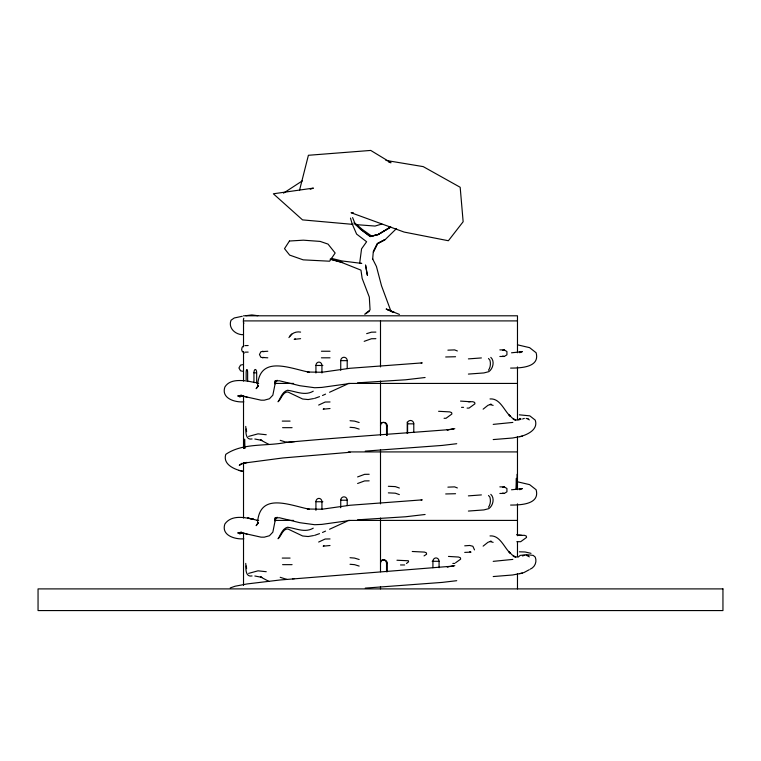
<?xml version="1.0" encoding="UTF-8"?>
<svg xmlns="http://www.w3.org/2000/svg" width="761" height="761" viewBox="0 0 761 761"><rect width="100%" height="100%" fill="white"/><g stroke="black" fill="none" stroke-linecap="round" stroke-linejoin="round"><path stroke-width="1.14" d="M313.256 391.183C304.876 396.158 295.962 391.335 287.534 390.26C282.274 391.725 280.799 397.718 278.06 401.779C281.123 399.411 282.797 391.582 287.877 391.982L302.631 399.002L308.167 399.554L313.494 398.602M313.256 528.163C304.876 533.138 295.962 528.315 287.534 527.24C282.274 528.705 280.799 534.698 278.06 538.759C281.123 536.391 282.797 528.562 287.877 528.962L302.631 535.982L308.167 536.534L313.494 535.582M299.558 190.183L308.405 155.282L370.731 150.431L391.04 162.749L388.785 162.198M245.746 426.417C246.222 428.719 244.252 440.59 252.062 438.964M245.746 563.397C246.222 565.699 244.252 577.57 252.062 575.944M276.452 380.51L274.978 383.944L275.625 381.271L272.838 395.178L269.442 398.764L264.238 400.191L261.052 400.181L240.742 395.653L239.763 397.061L241.503 395.178M276.452 517.49L274.978 520.924L275.625 518.251L272.838 532.158L269.442 535.744L264.238 537.171L261.052 537.161L243.834 533.309M288.933 337.608C291.206 333.404 295.886 331.149 300.605 332.1M257.218 387.263L256.153 388.671L258.436 385.57L257.465 386.949C258.949 354.493 289.351 368.257 309.166 372.205L307.396 372.015L321.903 372.262L349.927 368.286L422.212 362.883L421.118 363.073M257.218 524.243L256.153 525.651L258.436 522.55L257.465 523.929C258.949 491.473 289.351 505.237 309.166 509.185L307.396 508.995L321.903 509.242L349.927 505.266L422.212 499.863L421.118 500.053M380.5 423.744L380.795 423.373A3.358 3.358 0 0 1 381.489 422.84M289.817 336.4L291.777 334.098M241.503 532.158L239.763 534.041L240.752 532.538L247.021 534.032M275.853 381.128L274.673 382.374L277.375 380.338L274.911 381.014L279.401 380.766L299.815 385.713L314.693 387.73L321.741 387.425L349.965 383.487M275.853 518.108L274.673 519.354L277.375 517.318L274.911 517.994L279.401 517.746L299.815 522.693L314.693 524.71L321.741 524.405L349.965 520.467M243.33 346.046L242.16 347.244L241.656 349.47L242.084 351.116L244.11 353.218M483.13 409.161L487.944 405.328L491.197 404.186L490.074 404.567L493.138 405.366M483.13 546.141L487.944 542.308L491.197 541.166L490.074 541.547L493.138 542.346M396.586 228.481L385.247 239.544L377.351 243.71L373.29 251.805L377.656 243.406L384.895 239.686L377.351 243.71L373.242 252.338L372.643 259.292L372.5 258.635L376.448 266.493L381.508 285.775L390.441 309.879L391.734 311.81M519.782 352.771L521.085 351.649L519.421 352.219L522.341 351.658L511.516 352.8M519.782 489.751L521.085 488.629L519.421 489.199L522.341 488.638L511.516 489.78M518.184 420.11L520.182 418.426L519.24 418.997M518.184 557.09L520.182 555.406L526.707 554.655L533.233 555.406L535.23 557.09A9.227 9.227 0 0 1 530.236 569.142M365.699 313.808L369.351 311.211M455.601 562.76L460.681 559.135L460.376 557.746L458.55 557.042L448.467 556.424M406.469 563.492L408.581 561.799L408.362 560.762L396.957 560.239M240.818 464.41L242.236 463.268L239.277 465.266L242.683 463.554M424.048 555.91L426.626 554.198L426.331 552.8L424.505 552.096L412.224 551.487M283.52 193.142L302.431 180.795M318.659 405.061L325.166 402.036L330.036 401.96M318.659 542.041L325.166 539.016L330.036 538.94M390.65 226.845L378.188 234.55L370.303 236.557L360.79 229.432L354.122 222.954L360.79 229.432L370.303 236.557L378.455 234.331L390.726 227.101L378.188 234.55L369.903 236.462L370.588 236.433M364.652 314.236L370.065 309.927L369.313 297.094L362.15 278.383L360.961 270.145L341.404 262.336L330.084 259.197M529.247 569.713L523.929 572.567L519.677 573.708M323.996 408.752L323.168 409.19L330.036 408.533M323.996 545.732L323.168 546.17L330.036 545.513M329.561 392.267L346.873 384.334M329.561 529.247L346.873 521.314M230.222 587.939L235.092 586.227L247.011 583.953L280.295 579.958L453.604 566.07L447.078 566.831L448.676 566.641M357.613 476.928L364.624 474.341L369.171 474.274M357.613 483.501L364.624 480.914L369.171 480.847M322.512 395.492L325.546 394.122M322.512 532.472L325.546 531.102M364.186 341.337L371.435 338.75L375.886 338.674M240.048 395.749L241.151 395.273L237.708 395.967L244.005 396.367L240.742 395.653M240.048 532.729L241.151 532.253L237.708 532.947L244.005 533.347M519.278 419.777L521.142 419.045M295.325 338.892L294.184 339.33L300.605 338.674M310.25 189.27L313.399 188.1L273.361 193.789L302.517 219.881L352.923 224.381M366.659 333.651L371.435 332.176L375.886 332.1M314.559 398.412L319.515 396.652M314.559 535.392L319.515 533.632M519.677 436.728C527.211 434.845 538.531 429.718 535.23 420.11L529.799 415.848L519.354 414.831M381.841 224.038L375.011 226.055L355.244 224.562M267.796 351.24L260.956 351.677L259.444 354.531L260.956 357.375L267.796 357.813M262.469 357.813L263.981 357.375M502.707 350.336L504.248 349.898L506.931 351.544L506.931 354.826L504.248 356.471L499.853 356.471M502.707 487.316L504.248 486.878L506.931 488.524L506.931 491.806L504.248 493.451L499.853 493.451M512.847 422.422L493.204 424.381M512.847 559.402L493.204 561.361M244.661 462.983L247.125 462.412L243.824 463.116L282.664 457.979L350.117 452.272M522.246 436.158L512.638 438.003L493.204 439.573M522.246 573.138L512.638 574.983L493.204 576.553M245.87 315.691L251.843 314.94L257.817 315.691M242.283 316.272L234.264 317.974L231.04 320.229C227.862 328.191 235.72 334.973 243.368 334.697M425.104 377.504L405.613 379.787L357.47 382.85M425.104 514.484L405.613 516.767L357.47 519.83M451.834 429.28L453.604 429.09L447.078 429.851L454.812 428.709M451.834 566.26L454.812 565.689M456.733 443.711L442.208 445.423L365.261 451.13M456.733 580.691L442.208 582.403L365.261 588.11M244.937 345.608L248.162 345.532M244.937 352.181L248.162 352.105M445.689 356.976L455.554 356.738M445.689 493.956L455.554 493.718M448.676 429.661C394.54 433.884 340.338 437.394 286.26 442.407C266.578 446.517 242.959 442.522 225.77 454.355C222.488 464.8 235.339 469.87 243.472 471.44M294.555 441.646L286.26 442.407M292.481 578.817L294.555 578.626M481.39 357.936L468.395 358.888M481.39 494.916L468.395 495.868M447.887 350.165L454.621 349.898L457.361 350.973M447.887 487.145L454.621 486.878L457.361 487.953M464.724 545.827L469.718 545.466L472.866 546.265L474.503 549.889M464.724 552.4L470.992 552.134L469.784 551.696M510.593 368.086C520.239 368.058 540.215 367.601 536.125 352.762L529.608 347.653L517.442 344.809M510.593 505.066C520.239 505.038 540.215 504.581 536.125 489.742L529.608 484.633L517.442 481.789M468.395 374.079L483.882 372.938L488.819 371.663C493.08 368.762 494.916 361.075 490.797 357.356M468.395 511.059L483.882 509.918L488.819 508.643C493.08 505.742 494.916 498.055 490.797 494.336M490.017 398.945C500.015 398.06 504.096 410.579 510.26 416.248L508.643 414.431L512.239 418.036L515.758 420.062L513.199 419.349L516.481 420.015M490.017 535.925C500.015 535.04 504.096 547.559 510.26 553.228L508.643 551.411L512.239 555.016L515.758 557.042L513.199 556.329L516.481 556.995M388.357 486.289L395.32 486.612L399.354 488.02M388.357 492.862L395.32 493.185L399.354 494.593M519.354 551.811L525.138 551.991L531.007 553.333M243.52 315.796L517.48 315.796L517.48 352.752M517.48 320.904L243.52 320.904L243.52 346.854M499.853 349.898L504.248 349.898M321.418 351.24L330.036 351.24M321.418 357.813L330.036 357.813M340.738 370.322L340.738 360.647L347.197 360.647L347.216 368.172M242.616 364.671L240.562 365.109L238.925 367.963L240.562 370.807L242.616 371.244M315.929 372.995L315.929 365.47L322.864 365.47M253.946 372.833A3.358 1.36 -90 0 1 255.306 369.475A3.358 1.36 -90 0 1 256.676 372.833L256.676 382.517L253.946 382.517L253.946 372.833L256.295 372.833M256.676 383.43L258.683 383.43M274.616 383.43L293.603 383.43M348.31 383.43L517.48 383.43M460.538 401.095L470.013 401.713M468.205 401.713L472.819 401.713L474.645 402.417L474.95 403.815L469.052 408.086L467.102 408.086M461.527 407.344L463.563 407.344M438.602 411.292L449.789 411.901L451.615 412.605L451.91 414.003L446.022 418.284L444.072 418.284M282.255 421.099L290.084 421.099M407.154 422.155A3.358 3.282 -90 0 1 407.592 423.839L413.784 423.839L413.784 432.438M382.298 422.498A3.358 3.358 0 0 1 386.531 425.751L387.225 425.751L387.225 435.425M282.588 427.672L292.081 427.672M348.31 451.92L517.48 451.92M499.853 486.878L504.248 486.878M340.738 507.739L340.738 500.215L347.197 500.215L347.216 505.589M315.929 510.346L315.929 501.746L322.864 501.746M256.676 520.41L258.683 520.41M274.616 520.41L293.603 520.41M348.31 520.41L517.48 520.41M518.935 535.325L524.443 535.325L526.279 536.029L526.574 537.418L520.686 541.699L516.852 541.699M282.255 558.079L290.084 558.079M432.191 561.295L439.068 561.295L439.068 567.744M380.795 560.828A3.358 3.358 0 0 1 386.531 563.207L387.225 563.207L387.225 571.806M452.833 563.416L454.783 563.416M282.588 564.652L292.081 564.652M400.495 564.957L404.671 564.957M350.031 420.728L354.493 421.099L359.163 422.517M350.031 427.302L354.493 427.672L359.163 429.09M350.031 557.708L354.493 558.079L359.163 559.497M350.031 564.282L354.493 564.652L359.163 566.07M353.437 212.804L351.068 212.719L404.11 232.057L448.391 240.742L463.145 221.736L460.177 187.273L423.221 166.621L385.894 160.409M244.994 380.785C237.851 380.148 229.08 380.1 224.876 387.007C220.956 398.507 235.111 402.55 243.843 401.856M243.843 538.836C235.111 539.53 220.956 535.487 224.876 523.987C231.991 513.922 246.554 517.689 256.628 520.144M254.83 439.021L261.87 440.381L260.452 439.934L268.757 444.338M254.83 576.001L261.87 577.361L260.452 576.914L268.757 581.318M516.557 534.707L521.646 535.325M247.801 381.099L253.575 382.279M266.245 434.731L258.008 433.846L248.638 436.405M266.245 571.711L258.008 570.826L248.638 573.385M238.754 470.403L243.396 471.42M243.834 396.329L247.021 397.052M286.897 442.436L280.191 440.324M286.897 579.416L280.191 577.304M331.53 258.379L341.794 260.918L361.77 263.42L359.639 263.449L361.57 248.818L366.621 241.741L356.605 234.084L352.124 223.744L350.469 218.074M330.531 259.159L342.659 262.516L341.984 262.279M502.707 356.034L504.248 356.471M502.707 493.014L504.248 493.451M262.469 351.24L263.981 351.677M386.683 309.204L394.331 312.514L386.122 309.061L399.449 314.426M372.186 236.462L362.265 229.432L354.769 222.954L352.59 217.57M528.029 418.645L529.285 419.92M528.029 555.625L529.285 556.9M488.495 358.498L489.913 360.181A9.227 6.526 -90 0 1 488.495 370.236M488.495 495.478L489.913 497.161A9.227 6.526 -90 0 1 488.495 507.216M517.08 474.303L517.318 487.344M246.345 429.014L246.602 431.658M246.345 565.994L246.602 568.638M517.48 366.916L517.48 420.034M517.48 436.567L517.48 489.703M517.48 503.877L517.48 535.754M517.48 541.661L517.48 557.014M517.48 573.547L517.48 588.9M516.795 489.18L516.386 478.298L515.968 489.18M432.923 567.744L432.923 561.295A3.358 3.073 -90 0 1 435.996 557.937A3.358 3.073 -90 0 1 439.068 561.295M407.592 423.839L407.592 433.513M407.221 433.513L407.221 423.839A3.358 3.282 -90 0 1 410.502 420.472A3.358 3.282 -90 0 1 413.784 423.839M386.531 425.751L386.531 435.425M386.531 563.207L386.531 571.806M380.5 320.904L380.5 366.916M380.5 381.071L380.5 435.425M380.5 449.561L380.5 503.877M380.5 518.041L380.5 571.806M380.5 586.607L380.5 588.9M321.932 372.995L321.932 365.47A3.358 3.006 -90 0 0 318.935 362.103A3.358 3.006 -90 0 0 315.929 365.47M321.932 509.271L321.932 501.746A3.358 3.006 -90 0 0 318.935 498.388A3.358 3.006 -90 0 0 315.929 501.746M247.629 381.442L247.629 372.833A3.358 0.732 -90 0 0 246.887 369.475A3.358 0.732 -90 0 0 246.155 372.833L246.155 381.442M245.004 448.391L244.595 439.164L244.176 448.391M243.52 351.572L243.52 381.071M243.52 396.414L243.52 448.372M243.52 462.545L243.52 518.041M243.52 533.394L243.52 585.352M243.758 323.587A9.227 8.447 -90 0 1 243.758 318.222M522.607 556.015A5.298 5.279 -71 0 1 524.339 555.387M526.155 555.387A5.298 5.279 -71 0 1 527.887 556.025M522.607 419.035A5.298 5.279 -71 0 1 524.339 418.407M526.155 418.407A5.298 5.279 -71 0 1 527.887 419.045M380.5 563.207A3.358 3.358 0 0 1 383.858 559.849A3.358 3.358 0 0 1 387.225 563.207M340.738 500.215A3.358 3.244 -90 0 1 343.972 496.847A3.358 3.244 -90 0 1 347.216 500.215M380.5 425.751A3.358 3.358 0 0 1 383.858 422.384A3.358 3.358 0 0 1 387.225 425.751M340.738 360.647A3.358 3.244 -90 0 1 343.972 357.28A3.358 3.244 -90 0 1 347.216 360.647M289.446 241.018L284.519 248.647L289.656 255.106L303.201 259.853L329.618 261.213L335.154 253.023L328.039 244.1L320.153 241.408L303.363 240.181L289.446 241.018M722.95 588.9L38.05 588.9L38.05 610.569L722.95 610.569L722.95 588.9M253.575 519.259L247.801 518.079L253.575 519.259M367.354 275.168L365.565 265.161L367.354 275.168"/></g></svg>
